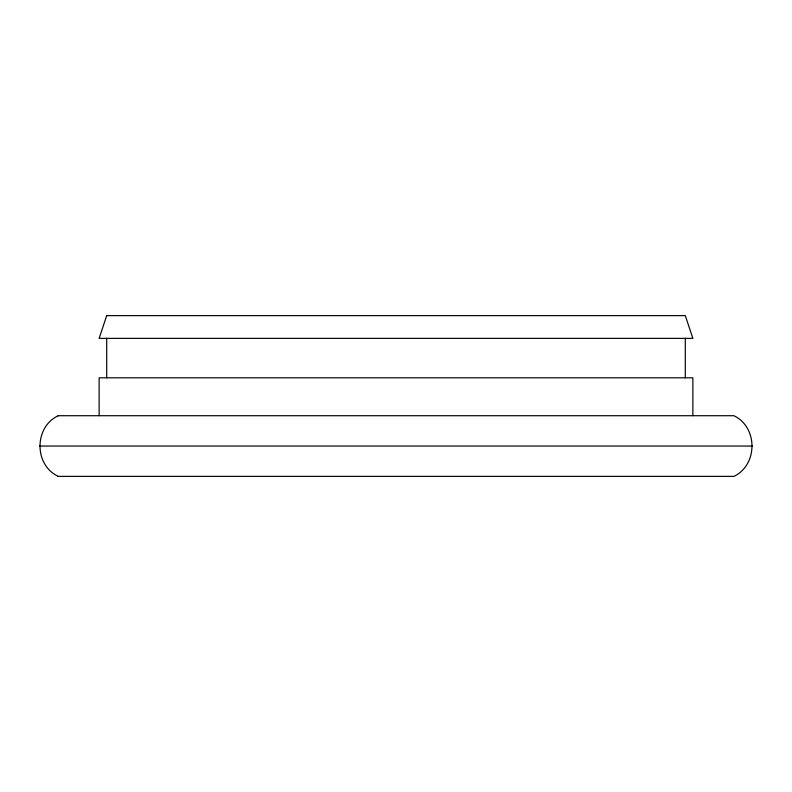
<?xml version="1.0" encoding="UTF-8"?>
<svg xmlns="http://www.w3.org/2000/svg" width="792" height="792" viewBox="0 0 792 792"><rect width="100%" height="100%" fill="white"/><g stroke="black" fill="none" stroke-linecap="round" stroke-linejoin="round"><path stroke-width="1.19" d="M58.341 476.378C33.917 465.26 33.917 426.838 58.341 415.711M58.093 415.711L733.907 415.711C757.984 427.165 757.984 464.924 733.907 476.378L58.093 476.378M39.6 446.045L752.4 446.045M692.871 415.711L692.871 377.804L99.129 377.804L99.129 415.711M685.288 338.372L685.288 377.804M106.712 338.372L106.712 377.804M106.712 315.622L99.129 338.372L692.871 338.372L685.288 315.622L106.712 315.622"/></g></svg>
